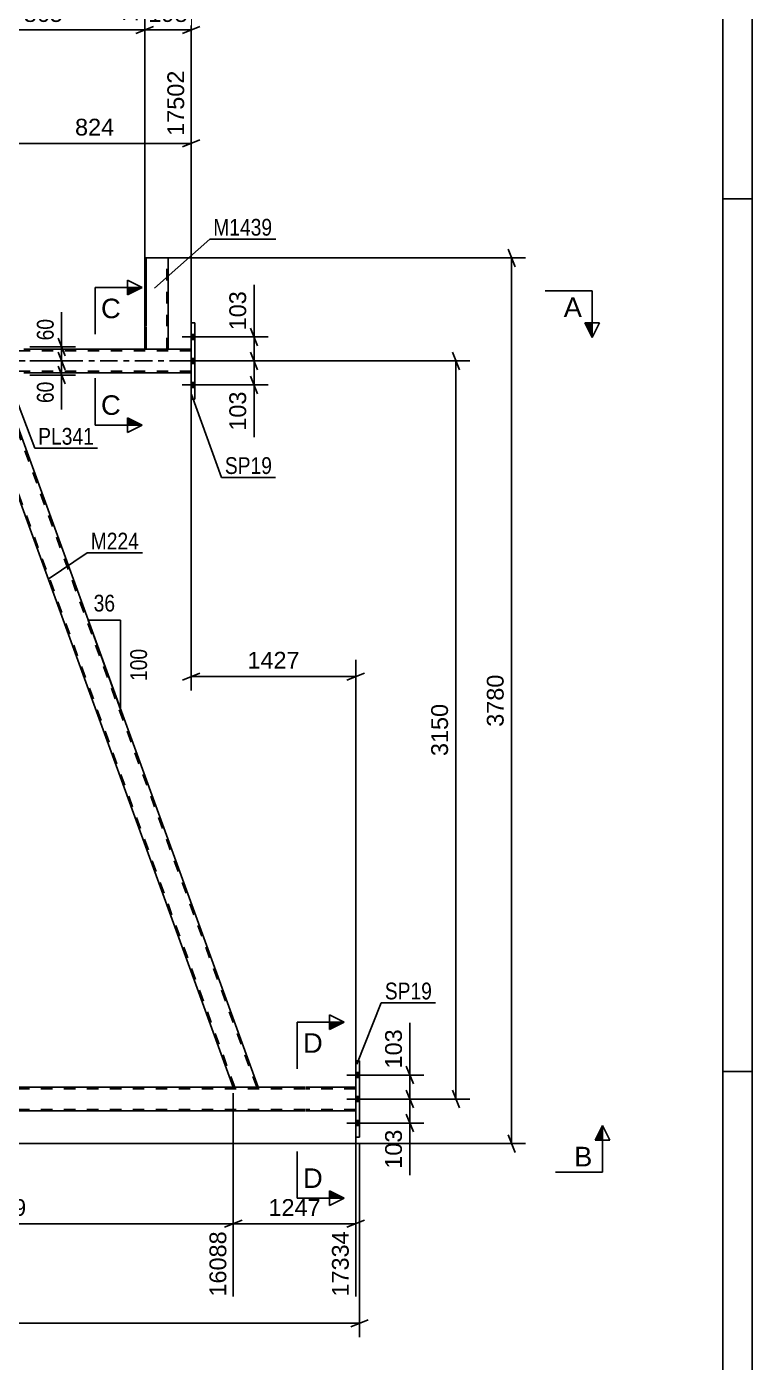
# Model space of a CAD drawing. Header units: millimetres. Extents: x -57 to 784, y -419 to 175.
# Drawn here: x 660.5 to 784.3, y -170.9 to 57.1 of the extents above; entities that cross this region are included whole.
import ezdxf

# ---------------------------------------------------------------- set-up
doc = ezdxf.new("R2010")
doc.units = ezdxf.units.MM
doc.linetypes.add('DXK_LINE_DOT2', pattern=[3.9198, 1.9599, -1.9599])
doc.linetypes.add('DXK_LINE_DOT3', pattern=[5.9187, 2.979, -0.9799, 0.9799, -0.9799])
doc.styles.add('Arial', font='ARIAL.TTF', dxfattribs={"height": 0.2})
doc.styles.add('Arial Narrow', font='ARIALN.TTF', dxfattribs={"height": 0.2})

# ---------------------------------------------------------------- blocks, each defined once
blk = doc.blocks.new('Unknown-122571493-1113')
at = {"color": 5, "linetype": 'Continuous'}
for p, q in [((784.26, -419.32), (784.26, 174.68)), ((779.26, -414.32), (779.26, 169.68)), ((784.26, 27.68), (779.26, 27.68)), ((784.26, -121.32), (779.26, -121.32))]:
    blk.add_line(p, q, dxfattribs=at)
blk = doc.blocks.new('Bolt-122571493-2493 - 2452')
at = {"linetype": 'Continuous'}
for points in [[(689.21, 3.66), (689.21, 4.54), (688.57, 4.54), (688.57, 3.66)], [(689.21, 3.66), (689.21, 4.54), (688.57, 4.54), (688.57, 3.66)], [(689.21, 3.66), (689.21, 4.54), (688.57, 4.54), (688.57, 3.66)], [(689.21, -0.44), (689.21, 0.44), (688.57, 0.44), (688.57, -0.44)], [(689.21, -0.44), (689.21, 0.44), (688.57, 0.44), (688.57, -0.44)], [(689.21, -4.54), (689.21, -3.66), (688.57, -3.66), (688.57, -4.54)], [(689.21, -4.54), (689.21, -3.66), (688.57, -3.66), (688.57, -4.54)], [(689.21, -4.54), (689.21, -3.66), (688.57, -3.66), (688.57, -4.54)]]:
    blk.add_hatch(color=1, dxfattribs=at).paths.add_polyline_path(points)
at = {"color": 1, "linetype": 'Continuous'}
for p, q in [((690.37, 4.1), (687.05, 4.1)), ((690.37, 4.1), (687.05, 4.1)), ((690.37, 4.1), (687.05, 4.1)), ((689.21, 4.54), (688.57, 4.54)), ((689.21, 4.54), (688.57, 4.54)), ((689.21, 4.54), (688.57, 4.54)), ((689.21, 3.66), (688.57, 3.66)), ((689.21, 3.66), (688.57, 3.66)), ((689.21, 3.66), (688.57, 3.66)), ((689.21, 0.44), (688.57, 0.44)), ((689.21, 0.44), (688.57, 0.44)), ((690.37, 0), (687.05, 0)), ((690.37, 0), (687.05, 0)), ((689.21, -0.44), (688.57, -0.44)), ((689.21, -0.44), (688.57, -0.44)), ((690.37, -4.1), (687.05, -4.1)), ((690.37, -4.1), (687.05, -4.1)), ((690.37, -4.1), (687.05, -4.1)), ((689.21, -3.66), (688.57, -3.66)), ((689.21, -3.66), (688.57, -3.66)), ((689.21, -3.66), (688.57, -3.66)), ((689.21, -4.54), (688.57, -4.54)), ((689.21, -4.54), (688.57, -4.54)), ((689.21, -4.54), (688.57, -4.54))]:
    blk.add_line(p, q, dxfattribs=at)
blk = doc.blocks.new('Bolt-122571493-2494 - 2452')
at = {"linetype": 'Continuous'}
for points in [[(717.28, -122.34), (717.28, -121.46), (716.64, -121.46), (716.64, -122.34)], [(717.28, -122.34), (717.28, -121.46), (716.64, -121.46), (716.64, -122.34)], [(717.28, -122.34), (717.28, -121.46), (716.64, -121.46), (716.64, -122.34)], [(717.28, -126.44), (717.28, -125.56), (716.64, -125.56), (716.64, -126.44)], [(717.28, -126.44), (717.28, -125.56), (716.64, -125.56), (716.64, -126.44)], [(717.28, -130.54), (717.28, -129.66), (716.64, -129.66), (716.64, -130.54)], [(717.28, -130.54), (717.28, -129.66), (716.64, -129.66), (716.64, -130.54)], [(717.28, -130.54), (717.28, -129.66), (716.64, -129.66), (716.64, -130.54)]]:
    blk.add_hatch(color=1, dxfattribs=at).paths.add_polyline_path(points)
at = {"color": 1, "linetype": 'Continuous'}
for p, q in [((718.44, -121.9), (715.12, -121.9)), ((718.44, -121.9), (715.12, -121.9)), ((718.44, -121.9), (715.12, -121.9)), ((717.28, -121.46), (716.64, -121.46)), ((717.28, -121.46), (716.64, -121.46)), ((717.28, -121.46), (716.64, -121.46)), ((717.28, -122.34), (716.64, -122.34)), ((717.28, -122.34), (716.64, -122.34)), ((717.28, -122.34), (716.64, -122.34)), ((718.44, -126), (715.12, -126)), ((718.44, -126), (715.12, -126)), ((717.28, -125.56), (716.64, -125.56)), ((717.28, -125.56), (716.64, -125.56)), ((717.28, -126.44), (716.64, -126.44)), ((717.28, -126.44), (716.64, -126.44)), ((717.28, -129.66), (716.64, -129.66)), ((717.28, -129.66), (716.64, -129.66)), ((717.28, -129.66), (716.64, -129.66)), ((718.44, -130.1), (715.12, -130.1)), ((718.44, -130.1), (715.12, -130.1)), ((718.44, -130.1), (715.12, -130.1)), ((717.28, -130.54), (716.64, -130.54)), ((717.28, -130.54), (716.64, -130.54)), ((717.28, -130.54), (716.64, -130.54))]:
    blk.add_line(p, q, dxfattribs=at)
blk = doc.blocks.new('Part-122571493-2625 - 2452')
at = {"color": 7, "linetype": 'DXK_LINE_DOT2'}
for p, q in [((655.61, -2), (651.36, -2)), ((652.91, -6.25), (651.36, -2)), ((696.02, -124), (651.61, -2)), ((699.76, -124), (655.36, -2)), ((655.76, -2.4), (655.61, -2)), ((696.02, -124), (696.04, -124))]:
    blk.add_line(p, q, dxfattribs=at)
at = {"color": 2, "linetype": 'Continuous'}
for p, q in [((700.02, -124), (655.76, -2.4)), ((695.76, -124), (652.91, -6.25)), ((699.98, -124), (695.76, -124)), ((700.02, -124), (699.98, -124))]:
    blk.add_line(p, q, dxfattribs=at)
blk = doc.blocks.new('Part-122571493-2655 - 2452')
at = {"color": 2, "linetype": 'Continuous'}
for p, q in [((688.57, -6.5), (688.57, 6.5)), ((688.57, 6.5), (689.21, 6.5)), ((689.21, 6.5), (689.21, -6.5)), ((689.21, -6.5), (688.57, -6.5))]:
    blk.add_line(p, q, dxfattribs=at)
blk = doc.blocks.new('Part-122571493-2660 - 2452')
at = {"color": 2, "linetype": 'Continuous'}
for p, q in [((716.64, -132.5), (716.64, -119.5)), ((716.64, -119.5), (717.28, -119.5)), ((717.28, -119.5), (717.28, -132.5)), ((717.28, -132.5), (716.64, -132.5))]:
    blk.add_line(p, q, dxfattribs=at)
blk = doc.blocks.new('Part-122571493-2881 - 2452')
at = {"color": 7, "linetype": 'DXK_LINE_DOT2'}
for p, q in [((688.57, 1.76), (33.83, 1.76)), ((684.64, 2), (680.64, 2)), ((688.57, -2), (688.57, 2)), ((688.57, -1.76), (33.83, -1.76))]:
    blk.add_line(p, q, dxfattribs=at)
at = {"color": 2, "linetype": 'Continuous'}
for p, q in [((680.64, 2), (660.03, 2)), ((688.57, 2), (684.64, 2)), ((688.57, -2), (660.03, -2))]:
    blk.add_line(p, q, dxfattribs=at)
at = {"color": 7, "linetype": 'DXK_LINE_DOT3'}
blk.add_line((33.83, 0), (698.57, 0), dxfattribs=at)
blk = doc.blocks.new('Part-122571493-2896 - 2452')
at = {"color": 7, "linetype": 'DXK_LINE_DOT2'}
for p, q in [((708.02, -124.24), (52.75, -124.24)), ((700.02, -124), (695.76, -124)), ((716.64, -124.24), (708.12, -124.24)), ((716.64, -128), (716.64, -124)), ((708.02, -127.76), (52.29, -127.76)), ((716.64, -127.76), (708.12, -127.76))]:
    blk.add_line(p, q, dxfattribs=at)
at = {"color": 2, "linetype": 'Continuous'}
for p, q in [((695.76, -124), (621.08, -124)), ((708.02, -124), (700.02, -124)), ((716.64, -124), (708.12, -124)), ((708.02, -128), (621.08, -128)), ((716.64, -128), (708.12, -128))]:
    blk.add_line(p, q, dxfattribs=at)
blk = doc.blocks.new('Part-122571493-2990 - 2452')
at = {"color": 2, "linetype": 'Continuous'}
for p, q in [((680.64, 17.6), (680.64, 17.6)), ((680.64, 2), (680.64, 17.6)), ((680.64, 17.6), (680.68, 17.6)), ((680.68, 17.6), (680.78, 17.6)), ((680.78, 17.6), (680.94, 17.6)), ((684.34, 17.6), (680.94, 17.6)), ((684.34, 17.6), (684.5, 17.6)), ((684.5, 17.6), (684.6, 17.6)), ((684.6, 17.6), (684.64, 17.6)), ((684.64, 17.6), (684.64, 17.6)), ((684.64, 2), (684.64, 17.6)), ((680.64, 2), (680.64, 2)), ((680.67, 2), (680.64, 2)), ((680.78, 2), (680.67, 2)), ((680.93, 2), (680.78, 2)), ((684.34, 2), (680.93, 2)), ((684.5, 2), (684.34, 2)), ((684.6, 2), (684.5, 2)), ((684.6, 2), (684.63, 2))]:
    blk.add_line(p, q, dxfattribs=at)
at = {"color": 7, "linetype": 'DXK_LINE_DOT2'}
for p, q in [((680.64, 17.6), (680.64, 2)), ((680.68, 17.6), (680.64, 17.6)), ((680.78, 17.6), (680.68, 17.6)), ((680.9, 17.6), (680.78, 17.6)), ((680.88, 17.6), (680.88, 2)), ((680.88, 2), (680.88, 17.6)), ((680.88, 17.6), (680.88, 17.6)), ((680.88, 17.6), (680.9, 17.6)), ((680.88, 17.6), (680.9, 17.6)), ((684.34, 17.6), (680.9, 17.6)), ((684.25, 17.6), (680.9, 17.6)), ((680.9, 17.6), (680.94, 17.6)), ((680.94, 17.6), (680.95, 17.6)), ((680.95, 17.6), (681.03, 17.6)), ((684.33, 17.6), (681.03, 17.6)), ((684.25, 17.6), (684.33, 17.6)), ((684.33, 17.6), (684.34, 17.6)), ((684.33, 17.6), (684.38, 17.6)), ((684.34, 17.6), (684.38, 17.6)), ((684.5, 17.6), (684.34, 17.6)), ((684.38, 17.6), (684.4, 17.6)), ((684.38, 17.6), (684.4, 17.6)), ((684.4, 2), (684.4, 17.6)), ((684.4, 2), (684.4, 17.6)), ((684.4, 17.6), (684.4, 17.6)), ((684.6, 17.6), (684.5, 17.6)), ((684.64, 17.6), (684.6, 17.6)), ((684.64, 17.6), (684.64, 2)), ((680.64, 2), (680.67, 2)), ((680.67, 2), (680.78, 2)), ((680.78, 2), (680.93, 2)), ((680.88, 2), (680.88, 2)), ((680.89, 2), (680.88, 2)), ((680.88, 2), (680.89, 2)), ((680.95, 2), (680.89, 2)), ((680.89, 2), (680.93, 2)), ((684.34, 2), (680.93, 2)), ((680.93, 2), (680.95, 2)), ((684.25, 2), (680.95, 2)), ((680.95, 2), (681.02, 2)), ((684.38, 2), (681.02, 2)), ((684.33, 2), (684.25, 2)), ((684.38, 2), (684.33, 2)), ((684.34, 2), (684.5, 2)), ((684.4, 2), (684.38, 2)), ((684.38, 2), (684.4, 2)), ((684.4, 2), (684.4, 2)), ((684.5, 2), (684.6, 2)), ((684.6, 2), (684.64, 2)), ((684.63, 2), (684.64, 2)), ((684.64, 2), (684.64, 2)), ((684.64, 2), (684.64, 2))]:
    blk.add_line(p, q, dxfattribs=at)
blk = doc.blocks.new('StraightDimension-122571493-3514 - 2452')
at = {"color": 7, "linetype": 'Continuous'}
for p, q in [((695.76, -125), (695.76, -159.72)), ((716.64, -129), (716.64, -159.72)), ((697.26, -146.7), (694.26, -147.9)), ((695.76, -147.3), (716.64, -147.3)), ((715.14, -147.9), (718.14, -146.7))]:
    blk.add_line(p, q, dxfattribs=at)
at = {"color": 0}
blk.add_wipeout([(711.25, -146.55), (711.25, -142.35), (701.15, -142.35), (701.15, -146.55)], dxfattribs=at)
at = {"color": 0, "linetype": 'Continuous'}
blk.add_wipeout([(716.04, -148), (711.84, -148), (711.84, -160.32), (716.04, -160.32)], dxfattribs=at)
at = {"color": 3, "style": 'Arial'}
blk.add_text('1247', height=2.865, dxfattribs=at).set_placement((701.75, -145.95))
at = {"color": 3, "linetype": 'Continuous', "style": 'Arial'}
blk.add_text('17334', height=2.865, rotation=90.0002, dxfattribs=at).set_placement((715.44, -159.72))
blk = doc.blocks.new('StraightDimension-122571493-3613 - 2452')
at = {"color": 7, "linetype": 'Continuous'}
for p, q in [((717.28, -133.5), (717.28, -166.68)), ((715.78, -164.88), (718.78, -163.68)), ((-0.64, -164.28), (717.28, -164.28))]:
    blk.add_line(p, q, dxfattribs=at)
blk = doc.blocks.new('StraightDimension-122571493-3587 - 2452')
at = {"color": 7, "linetype": 'Continuous'}
for p, q in [((725.26, -124.5), (726.46, -127.5)), ((717.96, -126), (728.26, -126)), ((725.86, -130.1), (725.86, -126)), ((726.46, -131.6), (725.26, -128.6)), ((718.28, -130.1), (728.26, -130.1))]:
    blk.add_line(p, q, dxfattribs=at)
at = {"color": 0}
blk.add_wipeout([(725.11, -130.63), (720.91, -130.63), (720.91, -138.5), (725.11, -138.5)], dxfattribs=at)
at = {"color": 7, "linetype": 'Continuous'}
blk.add_line((725.86, -130.1), (725.86, -139.02), dxfattribs=at)
blk.add_line((725.86, -130.1), (725.86, -139.02), dxfattribs=at)
at = {"color": 3, "style": 'Arial'}
blk.add_text('103', height=2.865, rotation=90.0002, dxfattribs=at).set_placement((724.51, -137.9))
blk = doc.blocks.new('StraightDimension-122571493-3603 - 2452')
at = {"color": 7, "linetype": 'Continuous'}
for p, q in [((743.81, 16.1), (742.61, 19.1)), ((683.64, 17.6), (745.61, 17.6)), ((743.21, -133.6), (743.21, 17.6)), ((742.61, -132.1), (743.81, -135.1)), ((614.48, -133.6), (745.61, -133.6))]:
    blk.add_line(p, q, dxfattribs=at)
at = {"color": 0}
blk.add_wipeout([(742.46, -52.96), (738.26, -52.96), (738.26, -63.05), (742.46, -63.05)], dxfattribs=at)
at = {"color": 3, "style": 'Arial'}
blk.add_text('3780', height=2.865, rotation=90.0002, dxfattribs=at).set_placement((741.86, -62.45))
blk = doc.blocks.new('StraightDimension-122571493-17797 - 2452')
at = {"color": 7, "linetype": 'Continuous'}
for p, q in [((688.57, 3), (688.57, 73.45)), ((680.64, 16.17), (680.64, 68.95)), ((679.14, 55.93), (682.14, 57.13)), ((690.07, 57.13), (687.07, 55.93)), ((680.64, 56.53), (688.57, 56.53))]:
    blk.add_line(p, q, dxfattribs=at)
at = {"color": 0}
blk.add_wipeout([(688.54, 57.28), (688.54, 61.48), (680.67, 61.48), (680.67, 57.28)], dxfattribs=at)
at = {"color": 0, "linetype": 'Continuous'}
blk.add_wipeout([(687.97, 74.05), (683.77, 74.05), (683.77, 61.73), (687.97, 61.73)], dxfattribs=at)
at = {"color": 3, "linetype": 'Continuous', "style": 'Arial'}
blk.add_text('17502', height=2.865, rotation=90.0002, dxfattribs=at).set_placement((687.37, 62.33))
at = {"color": 3, "style": 'Arial'}
blk.add_text('198', height=2.865, dxfattribs=at).set_placement((681.27, 57.88))
blk = doc.blocks.new('StraightDimension-122571493-3598 - 2452')
at = {"color": 7, "linetype": 'Continuous'}
for p, q in [((688.57, -3), (688.57, -56.27)), ((716.64, -123), (716.64, -51.02)), ((690.07, -53.27), (687.07, -54.47)), ((688.57, -53.87), (716.64, -53.87)), ((715.14, -54.47), (718.14, -53.27))]:
    blk.add_line(p, q, dxfattribs=at)
at = {"color": 0}
blk.add_wipeout([(707.65, -53.12), (707.65, -48.92), (697.56, -48.92), (697.56, -53.12)], dxfattribs=at)
at = {"color": 3, "style": 'Arial'}
blk.add_text('1427', height=2.865, dxfattribs=at).set_placement((698.16, -52.52))
blk = doc.blocks.new('StraightDimension-122571493-4154 - 2452')
at = {"color": 7, "linetype": 'Continuous'}
for p, q in [((661.03, 2.4), (668.87, 2.4)), ((665.87, 3.9), (667.07, 0.9)), ((666.47, 0), (666.47, 2.4)), ((667.07, -1.5), (665.87, 1.5)), ((661.03, 0), (668.87, 0))]:
    blk.add_line(p, q, dxfattribs=at)
at = {"color": 0}
blk.add_wipeout([(665.72, 7.78), (661.52, 7.78), (661.52, 2.92), (665.72, 2.92)], dxfattribs=at)
at = {"color": 7, "linetype": 'Continuous'}
blk.add_line((666.47, 2.4), (666.47, 8.31), dxfattribs=at)
blk.add_line((666.47, 2.4), (666.47, 8.31), dxfattribs=at)
at = {"color": 3, "style": 'Arial Narrow'}
blk.add_text('60', height=2.863, rotation=90.0002, dxfattribs=at).set_placement((665.12, 3.52))
blk = doc.blocks.new('StraightDimension-122571493-3577 - 2452')
at = {"color": 7, "linetype": 'Continuous'}
for p, q in [((725.26, -120.4), (726.46, -123.4)), ((718.28, -121.9), (728.26, -121.9)), ((725.86, -126), (725.86, -121.9)), ((726.46, -127.5), (725.26, -124.5)), ((717.96, -126), (728.26, -126))]:
    blk.add_line(p, q, dxfattribs=at)
at = {"color": 0}
blk.add_wipeout([(725.11, -113.5), (720.91, -113.5), (720.91, -121.38), (725.11, -121.38)], dxfattribs=at)
at = {"color": 7, "linetype": 'Continuous'}
blk.add_line((725.86, -121.9), (725.86, -112.98), dxfattribs=at)
blk.add_line((725.86, -121.9), (725.86, -112.98), dxfattribs=at)
at = {"color": 3, "style": 'Arial'}
blk.add_text('103', height=2.865, rotation=90.0002, dxfattribs=at).set_placement((724.51, -120.78))
blk = doc.blocks.new('StraightDimension-122571493-17798 - 2452')
at = {"color": 7, "linetype": 'Continuous'}
for p, q in [((646.02, 15.16), (646.02, 68.95)), ((680.64, 16.17), (680.64, 68.95)), ((647.52, 57.13), (644.52, 55.93)), ((679.14, 55.93), (682.14, 57.13)), ((646.02, 56.53), (680.64, 56.53))]:
    blk.add_line(p, q, dxfattribs=at)
at = {"color": 0, "linetype": 'Continuous'}
blk.add_wipeout([(680.04, 69.55), (675.84, 69.55), (675.84, 57.23), (680.04, 57.23)], dxfattribs=at)
at = {"color": 0}
blk.add_wipeout([(667.27, 57.28), (667.27, 61.48), (659.4, 61.48), (659.4, 57.28)], dxfattribs=at)
at = {"color": 3, "linetype": 'Continuous', "style": 'Arial'}
blk.add_text('17304', height=2.865, rotation=90.0002, dxfattribs=at).set_placement((679.44, 57.83))
at = {"color": 3, "style": 'Arial'}
blk.add_text('865', height=2.865, dxfattribs=at).set_placement((660, 57.88))
blk = doc.blocks.new('StraightDimension-122571493-3494 - 2452')
at = {"color": 7, "linetype": 'Continuous'}
for p, q in [((616.2, -125), (616.2, -159.72)), ((695.76, -125), (695.76, -159.72)), ((617.7, -146.7), (614.7, -147.9)), ((616.2, -147.3), (695.76, -147.3)), ((694.26, -147.9), (697.26, -146.7))]:
    blk.add_line(p, q, dxfattribs=at)
at = {"color": 0}
blk.add_wipeout([(661.03, -146.55), (661.03, -142.35), (650.94, -142.35), (650.94, -146.55)], dxfattribs=at)
at = {"color": 0, "linetype": 'Continuous'}
blk.add_wipeout([(695.16, -148), (690.96, -148), (690.96, -160.32), (695.16, -160.32)], dxfattribs=at)
at = {"color": 3, "style": 'Arial'}
blk.add_text('1989', height=2.865, dxfattribs=at).set_placement((651.54, -145.95))
at = {"color": 3, "linetype": 'Continuous', "style": 'Arial'}
blk.add_text('16088', height=2.865, rotation=90.0002, dxfattribs=at).set_placement((694.56, -159.72))
blk = doc.blocks.new('StraightDimension-122571493-3641 - 2452')
at = {"color": 7, "linetype": 'Continuous'}
for p, q in [((698.69, 1.5), (699.89, -1.5)), ((690.21, 0), (701.69, 0)), ((699.29, -4.1), (699.29, 0)), ((690.21, -4.1), (701.69, -4.1)), ((699.89, -5.6), (698.69, -2.6))]:
    blk.add_line(p, q, dxfattribs=at)
at = {"color": 0}
blk.add_wipeout([(698.54, -4.63), (694.34, -4.63), (694.34, -12.5), (698.54, -12.5)], dxfattribs=at)
at = {"color": 7, "linetype": 'Continuous'}
blk.add_line((699.29, -4.1), (699.29, -13.02), dxfattribs=at)
blk.add_line((699.29, -4.1), (699.29, -13.02), dxfattribs=at)
at = {"color": 3, "style": 'Arial'}
blk.add_text('103', height=2.865, rotation=90.0002, dxfattribs=at).set_placement((697.94, -11.9))
blk = doc.blocks.new('StraightDimension-122571493-3649 - 2452')
at = {"color": 7, "linetype": 'Continuous'}
for p, q in [((698.69, 5.6), (699.89, 2.6)), ((690.21, 4.1), (701.69, 4.1)), ((699.29, 0), (699.29, 4.1)), ((699.89, -1.5), (698.69, 1.5)), ((690.21, 0), (701.69, 0))]:
    blk.add_line(p, q, dxfattribs=at)
at = {"color": 0}
blk.add_wipeout([(698.54, 12.5), (694.34, 12.5), (694.34, 4.62), (698.54, 4.62)], dxfattribs=at)
at = {"color": 7, "linetype": 'Continuous'}
blk.add_line((699.29, 4.1), (699.29, 13.02), dxfattribs=at)
blk.add_line((699.29, 4.1), (699.29, 13.02), dxfattribs=at)
at = {"color": 3, "style": 'Arial'}
blk.add_text('103', height=2.865, rotation=90.0002, dxfattribs=at).set_placement((697.94, 5.23))
blk = doc.blocks.new('StraightDimension-122571493-4036 - 2452')
at = {"color": 7, "linetype": 'Continuous'}
for p, q in [((655.61, -1), (655.61, 54.06)), ((688.57, 3), (688.57, 49.56)), ((657.11, 37.74), (654.11, 36.54)), ((655.61, 37.14), (688.57, 37.14)), ((687.07, 36.54), (690.07, 37.74))]:
    blk.add_line(p, q, dxfattribs=at)
at = {"color": 0, "linetype": 'Continuous'}
blk.add_wipeout([(687.97, 50.16), (683.77, 50.16), (683.77, 37.84), (687.97, 37.84)], dxfattribs=at)
at = {"color": 0}
blk.add_wipeout([(676.03, 37.89), (676.03, 42.09), (668.16, 42.09), (668.16, 37.89)], dxfattribs=at)
at = {"color": 3, "linetype": 'Continuous', "style": 'Arial'}
blk.add_text('17502', height=2.865, rotation=90.0002, dxfattribs=at).set_placement((687.37, 38.44))
at = {"color": 3, "style": 'Arial'}
blk.add_text('824', height=2.865, dxfattribs=at).set_placement((668.76, 38.49))
blk = doc.blocks.new('StraightDimension-122571493-4163 - 2452')
at = {"color": 7, "linetype": 'Continuous'}
for p, q in [((665.87, 1.5), (667.07, -1.5)), ((661.03, 0), (668.87, 0)), ((667.07, -3.9), (665.87, -0.9)), ((666.47, -2.4), (666.47, 0)), ((661.03, -2.4), (668.87, -2.4))]:
    blk.add_line(p, q, dxfattribs=at)
at = {"color": 0}
blk.add_wipeout([(665.72, -2.93), (661.52, -2.93), (661.52, -7.78), (665.72, -7.78)], dxfattribs=at)
at = {"color": 7, "linetype": 'Continuous'}
blk.add_line((666.47, -2.4), (666.47, -8.31), dxfattribs=at)
blk.add_line((666.47, -2.4), (666.47, -8.31), dxfattribs=at)
at = {"color": 3, "style": 'Arial Narrow'}
blk.add_text('60', height=2.863, rotation=90.0002, dxfattribs=at).set_placement((665.12, -7.18))
blk = doc.blocks.new('StraightDimension-122571493-4198 - 2452')
at = {"color": 7, "linetype": 'Continuous'}
blk.add_line((704.85, -124), (650, -124), dxfattribs=at)
blk = doc.blocks.new('StraightDimension-122571493-21766 - 2452')
at = {"color": 7, "linetype": 'Continuous'}
for p, q in [((734.32, -1.5), (733.12, 1.5)), ((689.57, 0), (736.12, 0)), ((733.72, -126), (733.72, 0)), ((733.12, -124.5), (734.32, -127.5)), ((717.64, -126), (736.12, -126))]:
    blk.add_line(p, q, dxfattribs=at)
at = {"color": 0}
blk.add_wipeout([(732.97, -57.95), (728.77, -57.95), (728.77, -68.05), (732.97, -68.05)], dxfattribs=at)
at = {"color": 3, "style": 'Arial'}
blk.add_text('3150', height=2.865, rotation=90.0002, dxfattribs=at).set_placement((732.37, -67.45))
blk = doc.blocks.new('AngleDimension-122571493-25379 - 2452')
at = {"color": 7, "linetype": 'Continuous'}
for p, q in [((674.48, -53.84), (671, -44.27)), ((676.54, -44.27), (671, -44.27)), ((676.54, -59.5), (671, -44.27)), ((676.54, -59.5), (676.54, -44.27))]:
    blk.add_line(p, q, dxfattribs=at)
at = {"color": 0}
for points in [[(676.2, -43.37), (676.2, -39.17), (671.34, -39.17), (671.34, -43.37)], [(681.64, -48.54), (677.44, -48.54), (677.44, -55.23), (681.64, -55.23)]]:
    blk.add_wipeout(points, dxfattribs=at)
at = {"color": 3, "style": 'Arial Narrow'}
blk.add_text('36', height=2.863, dxfattribs=at).set_placement((671.94, -42.77))
blk.add_text('100', height=2.863, rotation=90.0002, dxfattribs=at).set_placement((681.04, -54.63))
blk = doc.blocks.new('Mark-122571493-2621 - 2452')
at = {"color": 0}
blk.add_wipeout([(679.66, -32.18), (679.66, -29.18), (671.44, -29.18), (671.44, -32.18)], dxfattribs=at)
blk.add_wipeout([(679.66, -32.18), (679.66, -29.18), (671.44, -29.18), (671.44, -32.18)], dxfattribs=at)
at = {"color": 30, "linetype": 'Continuous'}
for p, q in [((664.18, -37.23), (670.84, -32.78)), ((670.84, -32.78), (680.26, -32.78))]:
    blk.add_line(p, q, dxfattribs=at)
at = {"color": 3, "style": 'Arial Narrow'}
blk.add_text('M224', height=2.863, dxfattribs=at).set_placement((671.44, -32.18))
blk = doc.blocks.new('Mark-122571493-2575 - 2452')
at = {"color": 0}
blk.add_wipeout([(671.98, -14.29), (671.98, -11.29), (662.48, -11.29), (662.48, -14.29)], dxfattribs=at)
blk.add_wipeout([(671.98, -14.29), (671.98, -11.29), (662.48, -11.29), (662.48, -14.29)], dxfattribs=at)
at = {"color": 30, "linetype": 'Continuous'}
for p, q in [((656.24, 0.12), (661.88, -14.89)), ((661.88, -14.89), (672.58, -14.89))]:
    blk.add_line(p, q, dxfattribs=at)
at = {"color": 3, "style": 'Arial Narrow'}
blk.add_text('PL341', height=2.863, dxfattribs=at).set_placement((662.48, -14.29))
blk = doc.blocks.new('Mark-122571493-2651 - 2452')
at = {"color": 0}
blk.add_wipeout([(702.36, -19.29), (702.36, -16.29), (694.32, -16.29), (694.32, -19.29)], dxfattribs=at)
blk.add_wipeout([(702.36, -19.29), (702.36, -16.29), (694.32, -16.29), (694.32, -19.29)], dxfattribs=at)
at = {"color": 30, "linetype": 'Continuous'}
for p, q in [((688.63, -5.7), (693.72, -19.89)), ((693.72, -19.89), (702.96, -19.89))]:
    blk.add_line(p, q, dxfattribs=at)
at = {"color": 3, "style": 'Arial Narrow'}
blk.add_text('SP19', height=2.863, dxfattribs=at).set_placement((694.32, -19.29))
blk = doc.blocks.new('Mark-122571493-2656 - 2452')
at = {"color": 0}
blk.add_wipeout([(729.64, -108.99), (729.64, -105.99), (721.6, -105.99), (721.6, -108.99)], dxfattribs=at)
blk.add_wipeout([(729.64, -108.99), (729.64, -105.99), (721.6, -105.99), (721.6, -108.99)], dxfattribs=at)
at = {"color": 30, "linetype": 'Continuous'}
for p, q in [((716.83, -120.07), (721, -109.59)), ((721, -109.59), (730.24, -109.59))]:
    blk.add_line(p, q, dxfattribs=at)
at = {"color": 3, "style": 'Arial Narrow'}
blk.add_text('SP19', height=2.863, dxfattribs=at).set_placement((721.6, -108.99))
blk = doc.blocks.new('Mark-122571493-2986 - 2452')
at = {"color": 0}
blk.add_wipeout([(702.39, 21.4), (702.39, 24.4), (692.34, 24.4), (692.34, 21.4)], dxfattribs=at)
blk.add_wipeout([(702.39, 21.4), (702.39, 24.4), (692.34, 24.4), (692.34, 21.4)], dxfattribs=at)
at = {"color": 30, "linetype": 'Continuous'}
for p, q in [((682.32, 12.41), (691.74, 20.8)), ((691.74, 20.8), (702.99, 20.8))]:
    blk.add_line(p, q, dxfattribs=at)
at = {"color": 3, "style": 'Arial Narrow'}
blk.add_text('M1439', height=2.863, dxfattribs=at).set_placement((692.34, 21.4))
blk = doc.blocks.new('SectionMark-122571493-4272 - 2452')
at = {"color": 6, "linetype": 'Continuous'}
for p, q in [((677.69, 13.8), (680.19, 12.55)), ((672.19, 12.55), (680.19, 12.55)), ((672.19, -10.95), (680.19, -10.95)), ((680.19, -10.95), (677.69, -12.2))]:
    blk.add_line(p, q, dxfattribs=at)
at = {"color": 0, "linetype": 'Continuous'}
for points in [[(676.56, 7.3), (676.56, 10.8), (673.19, 10.8), (673.19, 7.3)], [(676.56, -9.2), (676.56, -5.7), (673.19, -5.7), (673.19, -9.2)]]:
    blk.add_wipeout(points, dxfattribs=at)
at = {"linetype": 'Continuous'}
for points in [[(677.69, 11.3), (677.69, 12.55), (680.19, 12.55)], [(677.69, -10.95), (677.69, -9.7), (680.19, -10.95)]]:
    blk.add_hatch(color=6, dxfattribs=at).paths.add_polyline_path(points)
at = {"color": 6, "linetype": 'Continuous'}
for p, q in [((677.69, 11.3), (677.69, 13.8)), ((672.19, 12.55), (672.19, 4.55)), ((680.19, 12.55), (677.69, 11.3)), ((672.19, -10.95), (672.19, -2.95)), ((680.19, -10.95), (677.69, -9.7)), ((677.69, -9.7), (677.69, -12.2))]:
    blk.add_line(p, q, dxfattribs=at)
at = {"color": 3, "linetype": 'Continuous', "style": 'Arial'}
for p in [(673.19, 7.3), (673.19, -9.2)]:
    blk.add_text('C', height=3.34, dxfattribs=at).set_placement(p)
blk = doc.blocks.new('SectionMark-122571493-4278 - 2452')
at = {"color": 6, "linetype": 'Continuous'}
for p in [(756.96, 12), (758.21, 6.5)]:
    blk.add_line(p, (756.96, 4), dxfattribs=at)
at = {"color": 0, "linetype": 'Continuous'}
blk.add_wipeout([(755.21, 7.5), (755.21, 11), (752.1, 11), (752.1, 7.5)], dxfattribs=at)
at = {"linetype": 'Continuous'}
blk.add_hatch(color=6, dxfattribs=at).paths.add_polyline_path([(755.71, 6.5), (756.96, 6.5), (756.96, 4)])
at = {"color": 6, "linetype": 'Continuous'}
for p, q in [((756.96, 12), (748.96, 12)), ((755.71, 6.5), (758.21, 6.5)), ((756.96, 4), (755.71, 6.5))]:
    blk.add_line(p, q, dxfattribs=at)
at = {"color": 3, "linetype": 'Continuous', "style": 'Arial'}
blk.add_text('A', height=3.34, dxfattribs=at).set_placement((752.1, 7.5))
blk = doc.blocks.new('SectionMark-122571493-4280 - 2452')
at = {"color": 6, "linetype": 'Continuous'}
for p, q in [((758.73, -138.5), (758.73, -130.5)), ((758.73, -130.5), (759.98, -133))]:
    blk.add_line(p, q, dxfattribs=at)
at = {"color": 0, "linetype": 'Continuous'}
blk.add_wipeout([(756.98, -137.5), (756.98, -134), (753.87, -134), (753.87, -137.5)], dxfattribs=at)
at = {"linetype": 'Continuous'}
blk.add_hatch(color=6, dxfattribs=at).paths.add_polyline_path([(758.73, -133), (757.48, -133), (758.73, -130.5)])
at = {"color": 6, "linetype": 'Continuous'}
for p, q in [((758.73, -130.5), (757.48, -133)), ((757.48, -133), (759.98, -133)), ((758.73, -138.5), (750.73, -138.5))]:
    blk.add_line(p, q, dxfattribs=at)
at = {"color": 3, "linetype": 'Continuous', "style": 'Arial'}
blk.add_text('B', height=3.34, dxfattribs=at).set_placement((753.87, -137.5))
blk = doc.blocks.new('SectionMark-122571493-4282 - 2452')
at = {"color": 6, "linetype": 'Continuous'}
for p, q in [((712.14, -111.61), (714.64, -112.86)), ((706.64, -112.86), (714.64, -112.86)), ((706.64, -142.93), (714.64, -142.93)), ((714.64, -142.93), (712.14, -144.18))]:
    blk.add_line(p, q, dxfattribs=at)
at = {"color": 0, "linetype": 'Continuous'}
for points in [[(711.01, -118.11), (711.01, -114.61), (707.64, -114.61), (707.64, -118.11)], [(711.01, -141.18), (711.01, -137.68), (707.64, -137.68), (707.64, -141.18)]]:
    blk.add_wipeout(points, dxfattribs=at)
at = {"linetype": 'Continuous'}
for points in [[(712.14, -114.11), (712.14, -112.86), (714.64, -112.86)], [(712.14, -142.93), (712.14, -141.68), (714.64, -142.93)]]:
    blk.add_hatch(color=6, dxfattribs=at).paths.add_polyline_path(points)
at = {"color": 6, "linetype": 'Continuous'}
for p, q in [((712.14, -114.11), (712.14, -111.61)), ((706.64, -112.86), (706.64, -120.86)), ((714.64, -112.86), (712.14, -114.11)), ((706.64, -142.93), (706.64, -134.93)), ((714.64, -142.93), (712.14, -141.68)), ((712.14, -141.68), (712.14, -144.18))]:
    blk.add_line(p, q, dxfattribs=at)
at = {"color": 3, "linetype": 'Continuous', "style": 'Arial'}
for p in [(707.64, -118.11), (707.64, -141.18)]:
    blk.add_text('D', height=3.34, dxfattribs=at).set_placement(p)

msp = doc.modelspace()

# ---------------------------------------------------------------- block references
for name in ['Unknown-122571493-1113', 'Part-122571493-2990 - 2452', 'Part-122571493-2655 - 2452', 'Bolt-122571493-2493 - 2452', 'Part-122571493-2881 - 2452', 'Part-122571493-2625 - 2452', 'Part-122571493-2660 - 2452', 'Bolt-122571493-2494 - 2452', 'Part-122571493-2896 - 2452']:
    msp.add_blockref(name, (0, 0))

# ---------------------------------------------------------------- next in the draw order: block references
msp.add_blockref('StraightDimension-122571493-3514 - 2452', (0, 0))

# ---------------------------------------------------------------- next in the draw order: block references
msp.add_blockref('StraightDimension-122571493-3613 - 2452', (0, 0))

# ---------------------------------------------------------------- next in the draw order: block references
msp.add_blockref('StraightDimension-122571493-3587 - 2452', (0, 0))

# ---------------------------------------------------------------- next in the draw order: block references
msp.add_blockref('StraightDimension-122571493-3603 - 2452', (0, 0))

# ---------------------------------------------------------------- next in the draw order: block references
for name in ['StraightDimension-122571493-17797 - 2452', 'StraightDimension-122571493-4154 - 2452', 'StraightDimension-122571493-3598 - 2452', 'StraightDimension-122571493-3494 - 2452']:
    msp.add_blockref(name, (0, 0))

# ---------------------------------------------------------------- next in the draw order: block references
for name in ['StraightDimension-122571493-17798 - 2452', 'StraightDimension-122571493-3641 - 2452', 'StraightDimension-122571493-3577 - 2452', 'SectionMark-122571493-4280 - 2452']:
    msp.add_blockref(name, (0, 0))

# ---------------------------------------------------------------- next in the draw order: block references
msp.add_blockref('StraightDimension-122571493-3649 - 2452', (0, 0))

# ---------------------------------------------------------------- next in the draw order: block references
msp.add_blockref('StraightDimension-122571493-4036 - 2452', (0, 0))

# ---------------------------------------------------------------- next in the draw order: block references
for name in ['Mark-122571493-2986 - 2452', 'StraightDimension-122571493-4163 - 2452']:
    msp.add_blockref(name, (0, 0))

# ---------------------------------------------------------------- next in the draw order: block references
msp.add_blockref('StraightDimension-122571493-4198 - 2452', (0, 0))

# ---------------------------------------------------------------- next in the draw order: block references
for name in ['Mark-122571493-2575 - 2452', 'StraightDimension-122571493-21766 - 2452', 'Mark-122571493-2621 - 2452', 'AngleDimension-122571493-25379 - 2452']:
    msp.add_blockref(name, (0, 0))

# ---------------------------------------------------------------- next in the draw order: block references
for name in ['SectionMark-122571493-4272 - 2452', 'Mark-122571493-2651 - 2452', 'Mark-122571493-2656 - 2452', 'SectionMark-122571493-4282 - 2452']:
    msp.add_blockref(name, (0, 0))

# ---------------------------------------------------------------- next in the draw order: block references
msp.add_blockref('SectionMark-122571493-4278 - 2452', (0, 0))

doc.saveas('drawing.dxf')
